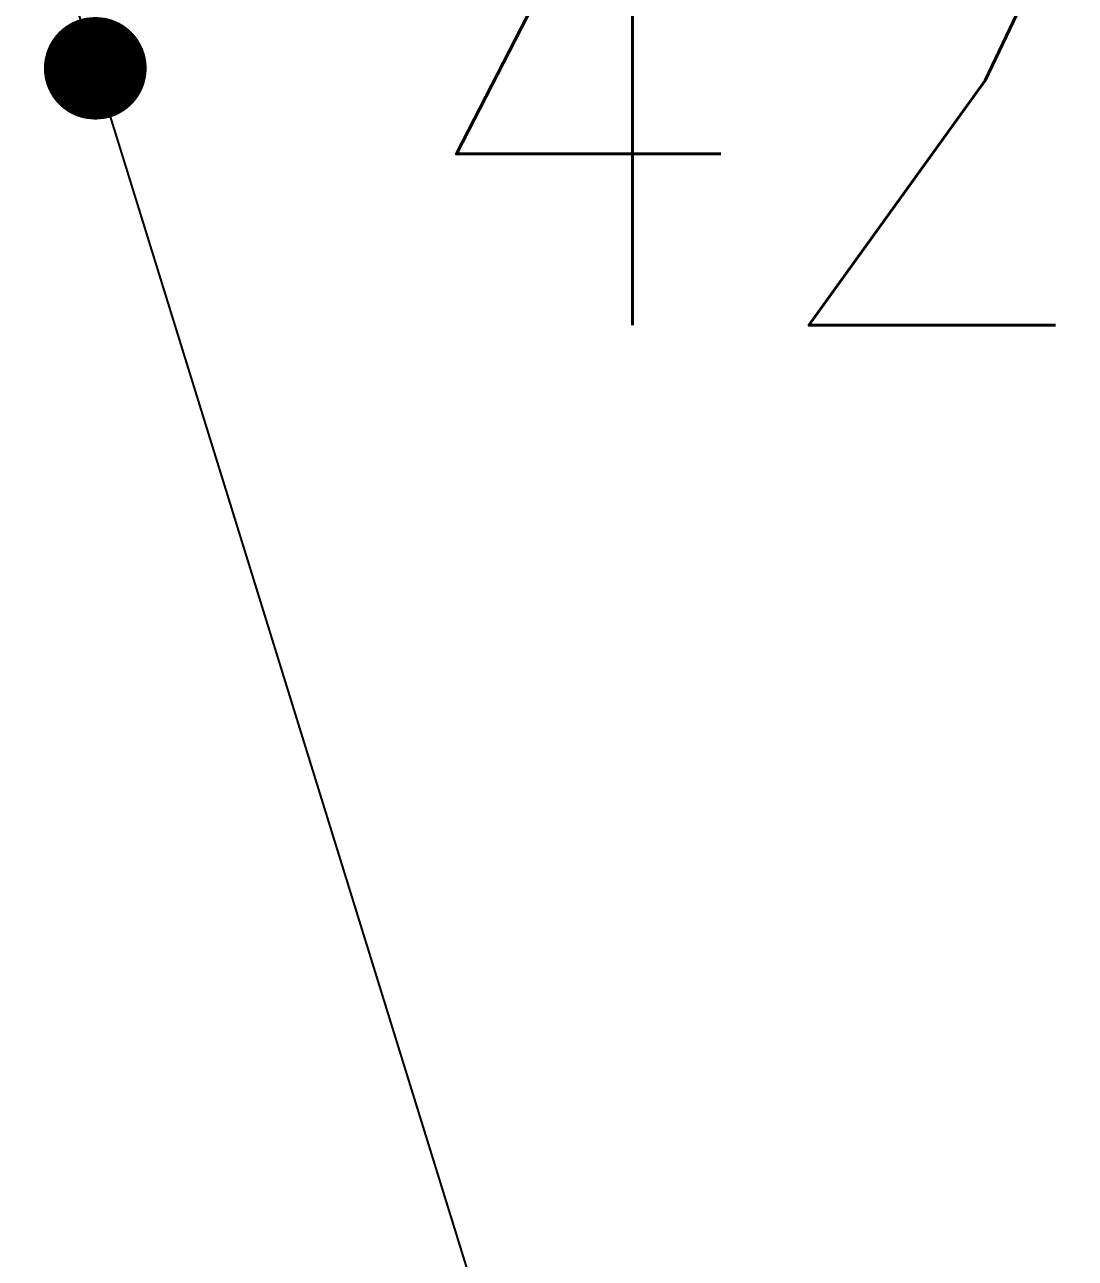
# Model space of a CAD drawing. Extents: x 39624947 to 39626627, y 3418539 to 3418836.
# Drawn here: x 39626524.496 to 39626528.585, y 3418706.581 to 3418711.383 of the extents above; entities that cross this region are included whole.
import ezdxf
from ezdxf.enums import TextEntityAlignment as Align

# ---------------------------------------------------------------- set-up
doc = ezdxf.new("R2010")
doc.units = 0
doc.layers.get('0').update_dxf_attribs({"linetype": 'CONTINUOUS'})
doc.layers.add('GCD', color=7, linetype='CONTINUOUS')
doc.layers.add('PUB_WALL', color=9, linetype='CONTINUOUS')
doc.styles.add('HZ', font='rs.shx', dxfattribs={"width": 0.8, "bigfont": 'hztxt.shx'})

# ---------------------------------------------------------------- blocks, each defined once
blk = doc.blocks.new('GC200')
at = {"linetype": 'Continuous', "const_width": 0.2, "flags": 128}
blk.add_lwpolyline([(-0.1, 0, 1), (0.1, 0, 1)], format="xyb", close=True, dxfattribs=at)
blk = doc.blocks.new('333377777')
at = {"layer": 'PUB_WALL', "color": 252, "ltscale": 0.01}
for p, q in [((39623272.858, 3417515.437, 42), (39623274.2628, 3417510.8995, 42)), ((39623274.2628, 3417510.8995, 42), (39623275.4914, 3417506.9005, 42))]:
    blk.add_line(p, q, dxfattribs=at)
blk.add_lwpolyline([(39623269.891, 3417523.8315), (39623270.3308, 3417522.7142), (39623270.7509, 3417521.6163), (39623271.1514, 3417520.5378), (39623271.5321, 3417519.4788), (39623271.8931, 3417518.4392), (39623272.2345, 3417517.419), (39623272.5561, 3417516.4183), (39623272.858, 3417515.437)], dxfattribs=at)
ref = blk.add_blockref('GC200', (39623272.858, 3417515.437, 42), dxfattribs=at)
ref.add_attrib('height', '42.00', dxfattribs={"layer": 'GCD', "linetype": 'Continuous', "height": 2, "style": 'HZ', "width": 0.8}).set_placement((39623274.058, 3417515.437, 42), align=Align.MIDDLE_LEFT)

msp = doc.modelspace()

# ---------------------------------------------------------------- block references
at = {"linetype": 'Continuous'}
msp.add_blockref('333377777', (3251.9127, 1195.7759), dxfattribs=at)

doc.saveas('drawing.dxf')
